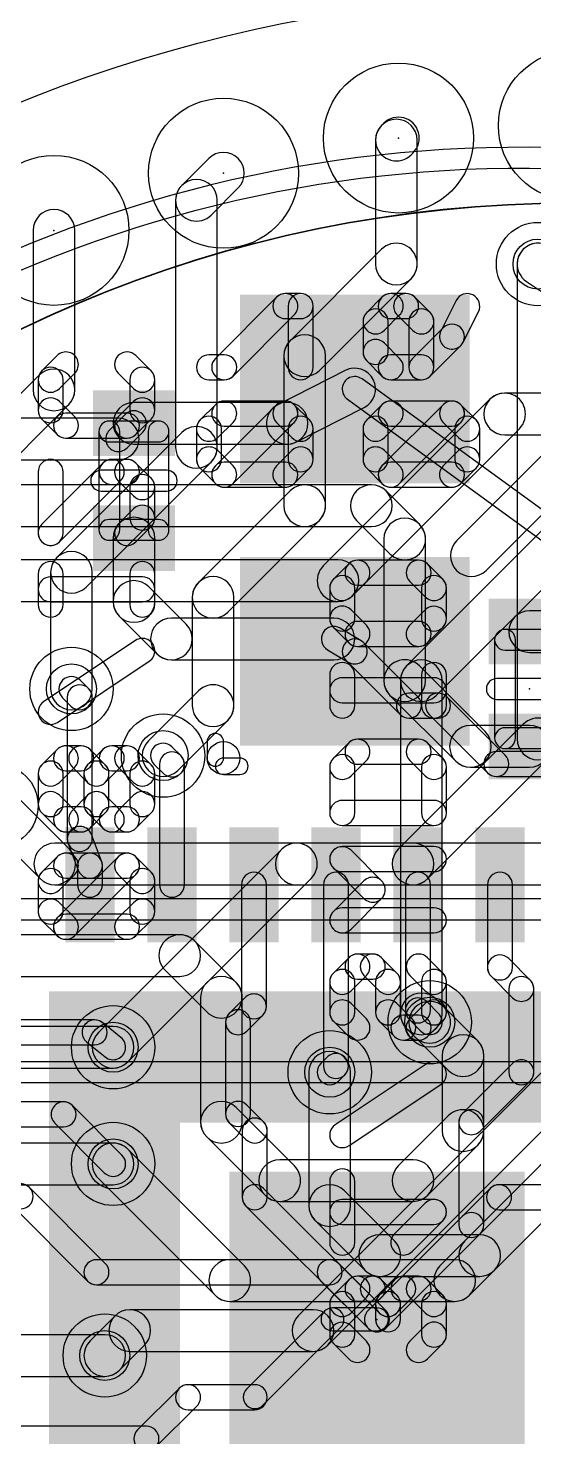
# Model space of a CAD drawing. Extents: x 0 to 2.5, y 0 to 3.1.
# Drawn here: x 1.7023 to 1.8237, y 2.5625 to 2.9006 of the extents above; entities that cross this region are included whole.
import ezdxf

# ---------------------------------------------------------------- set-up
doc = ezdxf.new("R2010")
doc.units = 0
for name, color, linetype in [('1', 22, 'CONTINUOUS'), ('15', 6, 'CONTINUOUS'), ('16', 175, 'CONTINUOUS'), ('17', 82, 'CONTINUOUS'), ('18', 82, 'CONTINUOUS'), ('19', 53, 'CONTINUOUS'), ('2', 4, 'CONTINUOUS'), ('21', 253, 'CONTINUOUS'), ('22', 253, 'CONTINUOUS'), ('23', 7, 'CONTINUOUS'), ('24', 7, 'CONTINUOUS'), ('31', 253, 'CONTINUOUS'), ('32', 253, 'CONTINUOUS'), ('46', 140, 'CONTINUOUS')]:
    doc.layers.add(name, color=color, linetype=linetype)

# ---------------------------------------------------------------- blocks, each defined once
blk = doc.blocks.new('RECT')
blk.add_solid([(-0.5, -0.5), (0.5, -0.5), (-0.5, 0.5), (0.5, 0.5)])
blk = doc.blocks.new('ROUNDP')
blk.add_circle((0, 0), 0.5)
blk = doc.blocks.new('ROUNDV')
blk.add_circle((0, 0), 0.5)

msp = doc.modelspace()

# ---------------------------------------------------------------- linework, layer by layer
at = {"layer": '1'}
for points in [[(1.832973, 2.866793, 1), (1.833169, 2.871789, 0.267949), (1.556626, 2.726295, 1), (1.560854, 2.723627, -0.267949)], [(1.76678, 2.80132), (1.783, 2.80954, 1), (1.77848, 2.81846), (1.762259, 2.810239, 1)], [(1.778976, 2.811574), (1.86559, 2.748582, 1), (1.869119, 2.753434), (1.782505, 2.816426, 1)], [(1.72774, 2.80078), (1.76452, 2.80078, 1), (1.76452, 2.81078), (1.72774, 2.81078, 1)], [(1.69474, 2.797), (1.723961, 2.797, 1), (1.723961, 2.807), (1.69474, 2.807, 1)], [(1.726082, 2.799879), (1.729861, 2.803658, 1), (1.725619, 2.807901), (1.721839, 2.804121, 1)], [(1.72274, 2.77822), (1.72274, 2.763, 1), (1.73274, 2.763), (1.73274, 2.77822, 1)], [(1.724205, 2.759464), (1.733205, 2.750464, 1), (1.740276, 2.757536), (1.731276, 2.766536, 1)], [(1.73674, 2.749), (1.775732, 2.749, 1), (1.775732, 2.759), (1.73674, 2.759, 1)], [(1.774194, 2.751425), (1.779201, 2.748433, 1), (1.782279, 2.753583), (1.777271, 2.756575, 1)], [(1.795869, 2.740121), (1.782861, 2.753129, 1), (1.778619, 2.748887), (1.791627, 2.735879, 1)], [(1.716861, 2.742121), (1.714861, 2.744121, 1), (1.710619, 2.739879), (1.712619, 2.737879, 1)], [(1.71774, 2.706), (1.71774, 2.74, 1), (1.71174, 2.74), (1.71174, 2.706, 1)], [(1.80074, 2.741), (1.793748, 2.741, 1), (1.793748, 2.735), (1.80074, 2.735, 1)], [(1.816861, 2.726121), (1.802861, 2.740121, 1), (1.798619, 2.735879), (1.812619, 2.721879, 1)], [(1.73898, 2.726003), (1.736861, 2.728121, 1), (1.732619, 2.723879), (1.734737, 2.721761, 1)], [(1.739858, 2.695), (1.739858, 2.723882, 1), (1.733858, 2.723882), (1.733858, 2.695, 1)], [(1.82674, 2.727), (1.81474, 2.727, 1), (1.81474, 2.721), (1.82674, 2.721, 1)], [(1.719979, 2.700628), (1.717546, 2.707061, 1), (1.711934, 2.704939), (1.714367, 2.698506, 1)], [(1.720173, 2.695), (1.720173, 2.699567, 1), (1.714173, 2.699567), (1.714173, 2.695, 1)], [(1.753543, 2.695), (1.753543, 2.665803, 1), (1.759543, 2.665803), (1.759543, 2.695, 1)], [(1.773228, 2.695), (1.773228, 2.651488, 1), (1.779228, 2.651488), (1.779228, 2.695, 1)], [(1.792913, 2.695), (1.792913, 2.664827, 1), (1.798913, 2.664827), (1.798913, 2.695, 1)], [(1.812598, 2.695), (1.812598, 2.675142, 1), (1.818598, 2.675142), (1.818598, 2.695, 1)], [(1.813477, 2.67302), (1.818619, 2.667879, 1), (1.822861, 2.672121), (1.81772, 2.677263, 1)], [(1.81774, 2.67), (1.81774, 2.65, 1), (1.82374, 2.65), (1.82374, 2.67, 1)], [(1.754422, 2.667924), (1.750619, 2.664121, 1), (1.754861, 2.659879), (1.758665, 2.663682, 1)], [(1.74974, 2.662), (1.74974, 2.64, 1), (1.75574, 2.64), (1.75574, 2.662, 1)], [(1.793792, 2.662705), (1.796619, 2.659879, 1), (1.800861, 2.664121), (1.798035, 2.666948, 1)], [(1.68174, 2.656567), (1.718307, 2.656567, 1), (1.718307, 2.662567), (1.68174, 2.662567, 1)], [(1.716426, 2.65723), (1.720859, 2.653663, 1), (1.724621, 2.658337), (1.720188, 2.661904, 1)], [(1.774107, 2.65361), (1.772619, 2.652121, 1), (1.776861, 2.647879), (1.77835, 2.649367, 1)], [(1.818619, 2.652121), (1.806619, 2.640121, 1), (1.810861, 2.635879), (1.822861, 2.647879, 1)], [(1.68174, 2.636882), (1.710858, 2.636882, 1), (1.710858, 2.642882), (1.68174, 2.642882, 1)], [(1.708737, 2.637761), (1.720619, 2.625879, 1), (1.724861, 2.630121), (1.71298, 2.642003, 1)], [(1.750619, 2.637879), (1.754619, 2.633879, 1), (1.758861, 2.638121), (1.754861, 2.642121, 1)], [(1.80574, 2.638), (1.80574, 2.613339, 1), (1.81174, 2.613339), (1.81174, 2.638, 1)], [(1.75374, 2.636), (1.75374, 2.62, 1), (1.75974, 2.62), (1.75974, 2.636, 1)], [(1.68174, 2.617197), (1.700543, 2.617197, 1), (1.700543, 2.623197), (1.68174, 2.623197, 1)], [(1.698422, 2.618076), (1.716619, 2.599879, 1), (1.720861, 2.604121), (1.702665, 2.622318, 1)], [(1.754619, 2.617879), (1.78395, 2.588548, 1), (1.788192, 2.592791), (1.758861, 2.622121, 1)], [(1.81328, 2.622121), (1.78395, 2.592791, 1), (1.788192, 2.588548), (1.817523, 2.617879, 1)], [(1.85674, 2.623), (1.815402, 2.623, 1), (1.815402, 2.617), (1.85674, 2.617, 1)], [(1.806619, 2.61546), (1.78395, 2.592791, 1), (1.788192, 2.588548), (1.810861, 2.611217, 1)], [(1.71874, 2.599), (1.77474, 2.599, 1), (1.77474, 2.605), (1.71874, 2.605, 1)], [(1.772619, 2.599879), (1.78395, 2.588548, 1), (1.788192, 2.592791), (1.776861, 2.604121, 1)], [(1.758685, 2.570055), (1.777354, 2.588725, 1), (1.773465, 2.592614), (1.754796, 2.573945, 1)], [(1.775409, 2.587919), (1.786071, 2.587919, 1), (1.786071, 2.593419), (1.775409, 2.593419, 1)], [(1.732861, 2.559879), (1.742861, 2.569879, 1), (1.738619, 2.574121), (1.728619, 2.564121, 1)], [(1.74074, 2.569), (1.75674, 2.569, 1), (1.75674, 2.575), (1.74074, 2.575, 1)], [(1.682598, 2.559), (1.73074, 2.559, 1), (1.73074, 2.565), (1.682598, 2.565, 1)]]:
    msp.add_lwpolyline(points, format="xyb", close=True, dxfattribs=at)
at = {"layer": '15'}
for points in [[(1.79574, 2.844), (1.79574, 2.873756, 1), (1.78574, 2.873756), (1.78574, 2.844, 1)], [(1.794276, 2.87022), (1.794772, 2.870716, 1), (1.787701, 2.877788), (1.787205, 2.877291, 1)], [(1.746276, 2.855764), (1.752772, 2.86226, 1), (1.745701, 2.869331), (1.739205, 2.862835, 1)], [(1.74774, 2.8), (1.74774, 2.859299, 1), (1.73774, 2.859299), (1.73774, 2.8, 1)], [(1.713543, 2.813803), (1.713543, 2.852087, 1), (1.703543, 2.852087), (1.703543, 2.813803, 1)], [(1.772276, 2.818464), (1.794276, 2.840464, 1), (1.787205, 2.847536), (1.765205, 2.825536, 1)], [(1.81974, 2.844), (1.81974, 2.73, 1), (1.82974, 2.73), (1.82974, 2.844, 1)], [(1.77374, 2.786), (1.77374, 2.822, 1), (1.76374, 2.822), (1.76374, 2.786, 1)], [(1.692276, 2.790464), (1.712079, 2.810268, 1), (1.705008, 2.817339), (1.685205, 2.797536, 1)], [(1.716276, 2.766464), (1.746276, 2.796464, 1), (1.739205, 2.803536), (1.709205, 2.773536, 1)], [(1.750276, 2.760464), (1.772276, 2.782464, 1), (1.765205, 2.789536), (1.743205, 2.767536, 1)], [(1.71774, 2.742), (1.71774, 2.77, 1), (1.70774, 2.77), (1.70774, 2.742, 1)], [(1.75174, 2.738), (1.75174, 2.764, 1), (1.74174, 2.764), (1.74174, 2.738, 1)], [(1.738276, 2.722464), (1.750276, 2.734464, 1), (1.743205, 2.741536), (1.731205, 2.729536, 1)], [(1.821205, 2.733536), (1.791205, 2.703536, 1), (1.798276, 2.696464), (1.828276, 2.726464, 1)], [(1.712276, 2.703536), (1.698276, 2.717536, 1), (1.691205, 2.710464), (1.705205, 2.696464, 1)], [(1.79474, 2.705), (1.70874, 2.705, 1), (1.70874, 2.695), (1.79474, 2.695, 1)], [(1.73874, 2.683), (1.69474, 2.683, 1), (1.69474, 2.673), (1.73874, 2.673, 1)], [(1.752276, 2.671536), (1.742276, 2.681536, 1), (1.735205, 2.674464), (1.745205, 2.664464, 1)], [(1.75374, 2.638), (1.75374, 2.668, 1), (1.74374, 2.668), (1.74374, 2.638, 1)], [(1.795205, 2.658464), (1.803205, 2.650464, 1), (1.810276, 2.657536), (1.802276, 2.665536, 1)], [(1.72274, 2.661), (1.68674, 2.661, 1), (1.68674, 2.651), (1.72274, 2.651, 1)], [(1.80174, 2.654), (1.80174, 2.636, 1), (1.81174, 2.636), (1.81174, 2.654, 1)], [(1.766276, 2.627536), (1.752276, 2.641536, 1), (1.745205, 2.634464), (1.759205, 2.620464, 1)], [(1.803205, 2.639536), (1.791205, 2.627536, 1), (1.798276, 2.620464), (1.810276, 2.632464, 1)], [(1.72274, 2.633), (1.68074, 2.633, 1), (1.68074, 2.623), (1.72274, 2.623, 1)], [(1.754276, 2.603536), (1.726276, 2.631536, 1), (1.719205, 2.624464), (1.747205, 2.596464, 1)], [(1.79474, 2.629), (1.76274, 2.629, 1), (1.76274, 2.619), (1.79474, 2.619, 1)], [(1.808276, 2.596464), (1.832276, 2.620464, 1), (1.825205, 2.627536), (1.801205, 2.603536, 1)], [(1.80474, 2.605), (1.75074, 2.605, 1), (1.75074, 2.595), (1.80474, 2.595, 1)]]:
    msp.add_lwpolyline(points, format="xyb", close=True, dxfattribs=at)
at = {"layer": '16'}
for points in [[(1.832973, 2.866793, 1), (1.833169, 2.871789, 0.267949), (1.556626, 2.726295, 1), (1.560854, 2.723627, -0.267949)], [(1.78474, 2.791), (1.62674, 2.791, 1), (1.62674, 2.781), (1.78474, 2.781, 1)], [(1.796276, 2.781536), (1.788276, 2.789536, 1), (1.781205, 2.782464), (1.789205, 2.774464, 1)], [(1.79774, 2.744), (1.79774, 2.778, 1), (1.78774, 2.778), (1.78774, 2.744, 1)], [(1.86074, 2.76078), (1.82274, 2.76078, 1), (1.82274, 2.75078), (1.86074, 2.75078, 1)], [(1.812055, 2.731756), (1.796276, 2.747536, 1), (1.789205, 2.740464), (1.804984, 2.724685, 1)], [(1.82274, 2.73322), (1.80852, 2.73322, 1), (1.80852, 2.72322), (1.82274, 2.72322, 1)], [(1.763205, 2.703536), (1.719205, 2.659536, 1), (1.726276, 2.652464), (1.770276, 2.696464, 1)], [(1.76674, 2.695), (1.83074, 2.695, 1), (1.83074, 2.705), (1.76674, 2.705, 1)], [(1.829205, 2.653536), (1.767205, 2.591536, 1), (1.774276, 2.584464), (1.836276, 2.646464, 1)], [(1.69374, 2.6475), (2.00874, 2.6475, 1), (2.00874, 2.6525), (1.69374, 2.6525, 1)], [(1.68274, 2.623), (1.72274, 2.623, 1), (1.72274, 2.633), (1.68274, 2.633, 1)], [(1.723205, 2.591536), (1.717205, 2.585536, 1), (1.724276, 2.578464), (1.730276, 2.584464, 1)], [(1.77074, 2.593), (1.72674, 2.593, 1), (1.72674, 2.583), (1.77074, 2.583, 1)]]:
    msp.add_lwpolyline(points, format="xyb", close=True, dxfattribs=at)
at = {"layer": '19'}
for radius in [0.304381, 0.304281]:
    msp.add_circle((1.833071, 2.554331), radius, dxfattribs=at)
at = {"layer": '2'}
for points in [[(1.833514, 2.84416), (1.827514, 2.84816, 1), (1.821967, 2.83984), (1.827967, 2.83584, 1)], [(1.780276, 2.764464), (1.820276, 2.804464, 1), (1.813205, 2.811536), (1.773205, 2.771536, 1)], [(1.81674, 2.803), (1.98474, 2.803, 1), (1.98474, 2.813), (1.81674, 2.813, 1)], [(1.839205, 2.793536), (1.793205, 2.747536, 1), (1.800276, 2.740464), (1.846276, 2.786464, 1)], [(1.65474, 2.763), (1.77674, 2.763, 1), (1.77674, 2.773), (1.65474, 2.773, 1)], [(1.79174, 2.744), (1.79174, 2.664, 1), (1.80174, 2.664), (1.80174, 2.744, 1)], [(1.793205, 2.660464), (1.795205, 2.658464, 1), (1.802276, 2.665536), (1.800276, 2.667536, 1)], [(1.77974, 2.618), (1.77974, 2.65, 1), (1.76974, 2.65), (1.76974, 2.618, 1)], [(1.825205, 2.627536), (1.807205, 2.609536, 1), (1.814276, 2.602464), (1.832276, 2.620464, 1)], [(1.790276, 2.609536), (1.778276, 2.621536, 1), (1.771205, 2.614464), (1.783205, 2.602464, 1)], [(1.81074, 2.611), (1.78674, 2.611, 1), (1.78674, 2.601), (1.81074, 2.601, 1)], [(1.72074, 2.587), (1.68874, 2.587, 1), (1.68874, 2.577), (1.72074, 2.577, 1)]]:
    msp.add_lwpolyline(points, format="xyb", close=True, dxfattribs=at)
at = {"layer": '21'}
for points in [[(1.735614, 2.7945), (1.719866, 2.7945, 1), (1.719866, 2.7895), (1.735614, 2.7895, 1)], [(1.749244, 2.725417), (1.749244, 2.729354, 1), (1.745307, 2.729354), (1.745307, 2.725417, 1)], [(1.749244, 2.72148), (1.753181, 2.72148, 1), (1.753181, 2.725417), (1.749244, 2.725417, 1)]]:
    msp.add_lwpolyline(points, format="xyb", close=True, dxfattribs=at)
msp.add_circle((1.749244, 2.725417), 0.003937, dxfattribs=at)
at = {"layer": '22'}
for points in [[(1.761968, 2.836018), (1.747289, 2.821339, 1), (1.751531, 2.817097), (1.76621, 2.831776, 1)], [(1.767759, 2.836897), (1.764089, 2.836897, 1), (1.764089, 2.830897), (1.767759, 2.830897, 1)], [(1.770759, 2.819218), (1.770759, 2.833897, 1), (1.764759, 2.833897), (1.764759, 2.819218, 1)], [(1.787861, 2.828106), (1.791531, 2.831776, 1), (1.787289, 2.836018), (1.783619, 2.832349, 1)], [(1.78941, 2.830897), (1.79308, 2.830897, 1), (1.79308, 2.836897), (1.78941, 2.836897, 1)], [(1.790958, 2.831776), (1.794628, 2.828106, 1), (1.798871, 2.832349), (1.795201, 2.836018, 1)], [(1.805076, 2.835239), (1.801406, 2.827899, 1), (1.806772, 2.825216), (1.810442, 2.832556, 1)], [(1.78874, 2.822888), (1.78874, 2.830227, 1), (1.78274, 2.830227), (1.78274, 2.822888, 1)], [(1.79375, 2.830227), (1.79375, 2.819218, 1), (1.79975, 2.819218), (1.79975, 2.830227, 1)], [(1.801968, 2.828679), (1.794628, 2.821339, 1), (1.798871, 2.817097), (1.80621, 2.824436, 1)], [(1.791531, 2.821339), (1.787861, 2.825009, 1), (1.783619, 2.820766), (1.787289, 2.817097, 1)], [(1.709861, 2.814106), (1.713531, 2.817776, 1), (1.709289, 2.822018), (1.705619, 2.818348, 1)], [(1.723968, 2.817776), (1.727638, 2.814106, 1), (1.73188, 2.818348), (1.72821, 2.822018, 1)], [(1.74941, 2.822218), (1.74574, 2.822218, 1), (1.74574, 2.816218), (1.74941, 2.816218, 1)], [(1.79675, 2.822218), (1.78941, 2.822218, 1), (1.78941, 2.816218), (1.79675, 2.816218, 1)], [(1.71074, 2.808888), (1.71074, 2.816227, 1), (1.70474, 2.816227), (1.70474, 2.808888, 1)], [(1.726759, 2.816227), (1.726759, 2.808888, 1), (1.732759, 2.808888), (1.732759, 2.816227, 1)], [(1.713531, 2.807339), (1.709861, 2.811009, 1), (1.705619, 2.806766), (1.709289, 2.803096, 1)], [(1.727638, 2.811009), (1.723968, 2.807339, 1), (1.72821, 2.803096), (1.73188, 2.806766, 1)], [(1.747289, 2.810236), (1.743619, 2.806567, 1), (1.747861, 2.802324), (1.751531, 2.805994, 1)], [(1.764089, 2.811115), (1.74941, 2.811115, 1), (1.74941, 2.805115), (1.764089, 2.805115, 1)], [(1.751531, 2.791315), (1.76621, 2.805994, 1), (1.761968, 2.810236), (1.747289, 2.795557, 1)], [(1.76988, 2.806567), (1.76621, 2.810236, 1), (1.761968, 2.805994), (1.765638, 2.802324, 1)], [(1.787289, 2.810236), (1.783619, 2.806567, 1), (1.787861, 2.802324), (1.791531, 2.805994, 1)], [(1.804089, 2.811115), (1.78941, 2.811115, 1), (1.78941, 2.805115), (1.804089, 2.805115, 1)], [(1.791531, 2.791315), (1.80621, 2.805994, 1), (1.801968, 2.810236), (1.787289, 2.795557, 1)], [(1.80988, 2.806567), (1.80621, 2.810236, 1), (1.801968, 2.805994), (1.805638, 2.802324, 1)], [(1.839205, 2.811536), (1.805205, 2.777536, 1), (1.812276, 2.770464), (1.846276, 2.804464, 1)], [(1.726089, 2.808218), (1.71141, 2.808218, 1), (1.71141, 2.802218), (1.726089, 2.802218, 1)], [(1.74274, 2.804445), (1.74274, 2.797106, 1), (1.74874, 2.797106), (1.74874, 2.804445, 1)], [(1.770759, 2.797106), (1.770759, 2.804445, 1), (1.764759, 2.804445), (1.764759, 2.797106, 1)], [(1.78274, 2.804445), (1.78274, 2.797106, 1), (1.78874, 2.797106), (1.78874, 2.804445, 1)], [(1.810759, 2.797106), (1.810759, 2.804445, 1), (1.804759, 2.804445), (1.804759, 2.797106, 1)], [(1.743619, 2.794984), (1.747289, 2.791315, 1), (1.751531, 2.795557), (1.747861, 2.799227, 1)], [(1.76621, 2.791315), (1.76988, 2.794984, 1), (1.765638, 2.799227), (1.761968, 2.795557, 1)], [(1.783619, 2.794984), (1.787289, 2.791315, 1), (1.791531, 2.795557), (1.787861, 2.799227, 1)], [(1.80621, 2.791315), (1.80988, 2.794984, 1), (1.805638, 2.799227), (1.801968, 2.795557, 1)], [(1.70474, 2.794115), (1.70474, 2.779436, 1), (1.71074, 2.779436), (1.71074, 2.794115, 1)], [(1.709861, 2.777314), (1.724541, 2.791994, 1), (1.720298, 2.796236), (1.705619, 2.781557, 1)], [(1.722419, 2.791115), (1.726089, 2.791115, 1), (1.726089, 2.797115), (1.722419, 2.797115, 1)], [(1.723968, 2.791994), (1.727638, 2.788324, 1), (1.73188, 2.792566), (1.72821, 2.796236, 1)], [(1.74941, 2.790436), (1.764089, 2.790436, 1), (1.764089, 2.796436), (1.74941, 2.796436, 1)], [(1.78941, 2.790436), (1.804089, 2.790436, 1), (1.804089, 2.796436), (1.78941, 2.796436, 1)], [(1.726759, 2.790445), (1.726759, 2.783106, 1), (1.732759, 2.783106), (1.732759, 2.790445, 1)], [(1.727638, 2.785227), (1.723968, 2.781557, 1), (1.72821, 2.777314), (1.73188, 2.780984, 1)], [(1.779861, 2.764106), (1.783531, 2.767776, 1), (1.779289, 2.772018), (1.775619, 2.768348, 1)], [(1.78141, 2.766897), (1.796089, 2.766897, 1), (1.796089, 2.772897), (1.78141, 2.772897, 1)], [(1.793968, 2.767776), (1.797638, 2.764106, 1), (1.80188, 2.768348), (1.79821, 2.772018, 1)], [(1.71074, 2.762248), (1.71074, 2.769587, 1), (1.70474, 2.769587), (1.70474, 2.762248, 1)], [(1.732759, 2.762248), (1.732759, 2.769587, 1), (1.726759, 2.769587), (1.726759, 2.762248, 1)], [(1.70774, 2.762918), (1.729759, 2.762918, 1), (1.729759, 2.768918), (1.70774, 2.768918, 1)], [(1.78074, 2.758888), (1.78074, 2.766227, 1), (1.77474, 2.766227), (1.77474, 2.758888, 1)], [(1.796759, 2.766227), (1.796759, 2.758888, 1), (1.802759, 2.758888), (1.802759, 2.766227, 1)], [(1.783531, 2.757339), (1.779861, 2.761009, 1), (1.775619, 2.756766), (1.779289, 2.753096, 1)], [(1.797638, 2.761009), (1.793968, 2.757339, 1), (1.79821, 2.753096), (1.80188, 2.756766, 1)], [(1.796089, 2.758218), (1.78141, 2.758218, 1), (1.78141, 2.752218), (1.796089, 2.752218, 1)], [(1.709404, 2.73397), (1.731423, 2.748649, 1), (1.728095, 2.753641), (1.706076, 2.738962, 1)], [(1.78074, 2.73803), (1.78074, 2.745369, 1), (1.77474, 2.745369), (1.77474, 2.73803, 1)], [(1.802759, 2.73803), (1.802759, 2.745369, 1), (1.796759, 2.745369), (1.796759, 2.73803, 1)], [(1.77774, 2.7387), (1.799759, 2.7387, 1), (1.799759, 2.7447), (1.77774, 2.7447, 1)], [(1.830614, 2.7445), (1.814866, 2.7445, 1), (1.814866, 2.7395), (1.830614, 2.7395, 1)], [(1.779861, 2.721136), (1.783531, 2.724806, 1), (1.779289, 2.729048), (1.775619, 2.725378, 1)], [(1.78141, 2.723927), (1.796089, 2.723927, 1), (1.796089, 2.729927), (1.78141, 2.729927, 1)], [(1.793968, 2.724806), (1.797638, 2.721136, 1), (1.80188, 2.725378), (1.79821, 2.729048, 1)], [(1.709289, 2.727484), (1.705619, 2.723814, 1), (1.709861, 2.719572), (1.713531, 2.723242, 1)], [(1.71508, 2.728363), (1.71141, 2.728363, 1), (1.71141, 2.722363), (1.71508, 2.722363, 1)], [(1.720871, 2.723814), (1.717201, 2.727484, 1), (1.712958, 2.723242), (1.716628, 2.719572, 1)], [(1.720298, 2.727484), (1.716628, 2.723814, 1), (1.720871, 2.719572), (1.724541, 2.723242, 1)], [(1.726089, 2.728363), (1.722419, 2.728363, 1), (1.722419, 2.722363), (1.726089, 2.722363, 1)], [(1.73188, 2.723814), (1.72821, 2.727484, 1), (1.723968, 2.723242), (1.727638, 2.719572, 1)], [(1.78074, 2.712248), (1.78074, 2.723257, 1), (1.77474, 2.723257), (1.77474, 2.712248, 1)], [(1.796759, 2.723257), (1.796759, 2.712248, 1), (1.802759, 2.712248), (1.802759, 2.723257, 1)], [(1.70474, 2.721693), (1.70474, 2.714354, 1), (1.71074, 2.714354), (1.71074, 2.721693, 1)], [(1.72175, 2.714354), (1.72175, 2.721693, 1), (1.71575, 2.721693), (1.71575, 2.714354, 1)], [(1.732759, 2.714354), (1.732759, 2.721693, 1), (1.726759, 2.721693), (1.726759, 2.714354, 1)], [(1.705619, 2.712232), (1.709289, 2.708562, 1), (1.713531, 2.712805), (1.709861, 2.716475, 1)], [(1.717201, 2.708562), (1.720871, 2.712232, 1), (1.716628, 2.716475), (1.712958, 2.712805, 1)], [(1.716628, 2.712232), (1.720298, 2.708562, 1), (1.724541, 2.712805), (1.720871, 2.716475, 1)], [(1.72821, 2.708562), (1.73188, 2.712232, 1), (1.727638, 2.716475), (1.723968, 2.712805, 1)], [(1.71141, 2.707684), (1.71508, 2.707684, 1), (1.71508, 2.713684), (1.71141, 2.713684, 1)], [(1.722419, 2.707684), (1.726089, 2.707684, 1), (1.726089, 2.713684), (1.722419, 2.713684, 1)], [(1.799759, 2.715248), (1.77774, 2.715248, 1), (1.77774, 2.709248), (1.799759, 2.709248, 1)], [(1.709289, 2.701702), (1.705619, 2.698032, 1), (1.709861, 2.69379), (1.713531, 2.69746, 1)], [(1.726089, 2.702581), (1.71141, 2.702581, 1), (1.71141, 2.696581), (1.726089, 2.696581, 1)], [(1.713531, 2.682781), (1.72821, 2.69746, 1), (1.723968, 2.701702), (1.709289, 2.687023, 1)], [(1.73188, 2.698032), (1.72821, 2.701702, 1), (1.723968, 2.69746), (1.727638, 2.69379, 1)], [(1.787201, 2.695927), (1.779861, 2.703266, 1), (1.775619, 2.699024), (1.782958, 2.691684, 1)], [(1.77774, 2.698145), (1.799759, 2.698145, 1), (1.799759, 2.704145), (1.77774, 2.704145, 1)], [(1.70474, 2.695911), (1.70474, 2.688572, 1), (1.71074, 2.688572), (1.71074, 2.695911, 1)], [(1.732759, 2.688572), (1.732759, 2.695911, 1), (1.726759, 2.695911), (1.726759, 2.688572, 1)], [(1.779861, 2.684344), (1.787201, 2.691684, 1), (1.782958, 2.695927), (1.775619, 2.688587, 1)], [(1.705619, 2.68645), (1.709289, 2.682781, 1), (1.713531, 2.687023), (1.709861, 2.690693, 1)], [(1.72821, 2.682781), (1.73188, 2.68645, 1), (1.727638, 2.690693), (1.723968, 2.687023, 1)], [(1.799759, 2.689466), (1.77774, 2.689466, 1), (1.77774, 2.683466), (1.799759, 2.683466, 1)], [(1.71141, 2.681902), (1.726089, 2.681902, 1), (1.726089, 2.687902), (1.71141, 2.687902, 1)], [(1.779289, 2.677484), (1.775619, 2.673814, 1), (1.779861, 2.669572), (1.783531, 2.673242, 1)], [(1.78508, 2.678363), (1.78141, 2.678363, 1), (1.78141, 2.672363), (1.78508, 2.672363, 1)], [(1.790871, 2.673814), (1.787201, 2.677484, 1), (1.782958, 2.673242), (1.786628, 2.669572, 1)], [(1.793968, 2.673242), (1.797638, 2.669572, 1), (1.80188, 2.673814), (1.79821, 2.677484, 1)], [(1.77474, 2.671693), (1.77474, 2.664354, 1), (1.78074, 2.664354), (1.78074, 2.671693, 1)], [(1.79175, 2.664354), (1.79175, 2.671693, 1), (1.78575, 2.671693), (1.78575, 2.664354, 1)], [(1.796759, 2.671693), (1.796759, 2.664354, 1), (1.802759, 2.664354), (1.802759, 2.671693, 1)], [(1.775619, 2.662232), (1.779289, 2.658562, 1), (1.783531, 2.662805), (1.779861, 2.666475, 1)], [(1.794541, 2.662805), (1.790871, 2.666475, 1), (1.786628, 2.662232), (1.790298, 2.658562, 1)], [(1.797638, 2.666475), (1.793968, 2.662805, 1), (1.79821, 2.658562), (1.80188, 2.662232, 1)], [(1.796089, 2.663684), (1.792419, 2.663684, 1), (1.792419, 2.657684), (1.796089, 2.657684, 1)], [(1.779404, 2.632406), (1.801423, 2.647085, 1), (1.798095, 2.652077), (1.776076, 2.637398, 1)], [(1.78074, 2.60912), (1.78074, 2.623799, 1), (1.77474, 2.623799), (1.77474, 2.60912, 1)], [(1.799759, 2.619459), (1.77774, 2.619459, 1), (1.77774, 2.613459), (1.799759, 2.613459, 1)], [(1.794541, 2.606999), (1.80188, 2.614338, 1), (1.797638, 2.618581), (1.790298, 2.611241, 1)], [(1.779289, 2.600138), (1.775619, 2.596469, 1), (1.779861, 2.592226), (1.783531, 2.595896, 1)], [(1.78508, 2.601017), (1.78141, 2.601017, 1), (1.78141, 2.595017), (1.78508, 2.595017, 1)], [(1.790871, 2.596469), (1.787201, 2.600138, 1), (1.782958, 2.595896), (1.786628, 2.592226, 1)], [(1.790298, 2.600138), (1.786628, 2.596469, 1), (1.790871, 2.592226), (1.794541, 2.595896, 1)], [(1.796089, 2.601017), (1.792419, 2.601017, 1), (1.792419, 2.595017), (1.796089, 2.595017, 1)], [(1.80188, 2.596469), (1.79821, 2.600138, 1), (1.793968, 2.595896), (1.797638, 2.592226, 1)], [(1.77474, 2.594347), (1.77474, 2.587008, 1), (1.78074, 2.587008), (1.78074, 2.594347, 1)], [(1.78575, 2.594347), (1.78575, 2.590677, 1), (1.79175, 2.590677), (1.79175, 2.594347, 1)], [(1.802759, 2.587008), (1.802759, 2.594347, 1), (1.796759, 2.594347), (1.796759, 2.587008, 1)], [(1.775619, 2.584886), (1.779289, 2.581217, 1), (1.783531, 2.585459), (1.779861, 2.589129, 1)], [(1.79821, 2.581217), (1.80188, 2.584886, 1), (1.797638, 2.589129), (1.793968, 2.585459, 1)]]:
    msp.add_lwpolyline(points, format="xyb", close=True, dxfattribs=at)
at = {"layer": '23'}
for points in [[(1.724335, 2.780189), (1.724335, 2.803811, 1), (1.719335, 2.803811), (1.719335, 2.780189, 1)], [(1.721835, 2.801311), (1.733646, 2.801311, 1), (1.733646, 2.806311), (1.721835, 2.806311, 1)], [(1.731146, 2.803811), (1.731146, 2.780189, 1), (1.736146, 2.780189), (1.736146, 2.803811, 1)], [(1.733646, 2.782689), (1.721835, 2.782689, 1), (1.721835, 2.777689), (1.733646, 2.777689, 1)], [(1.687646, 2.686594), (1.884496, 2.686594, 1), (1.884496, 2.691594), (1.687646, 2.691594, 1)]]:
    msp.add_lwpolyline(points, format="xyb", close=True, dxfattribs=at)
for p in [(1.791236, 2.874252), (1.749236, 2.865795), (1.708543, 2.852087), (1.72774, 2.792), (1.786071, 2.590669)]:
    msp.add_point(p, dxfattribs=at)
at = {"layer": '24'}
for points in [[(1.828646, 2.756311), (1.816835, 2.756311, 1), (1.816835, 2.751311), (1.828646, 2.751311, 1)], [(1.814335, 2.753811), (1.814335, 2.730189, 1), (1.819335, 2.730189), (1.819335, 2.753811, 1)], [(1.816835, 2.727689), (1.828646, 2.727689, 1), (1.828646, 2.732689), (1.816835, 2.732689, 1)]]:
    msp.add_lwpolyline(points, format="xyb", close=True, dxfattribs=at)
msp.add_point((1.82274, 2.742), dxfattribs=at)
at = {"layer": '46'}
msp.add_lwpolyline([(1.833084, 2.908661, 1), (1.833057, 3.008661, 0.32219), (1.402598, 2.698978, 1), (1.497402, 2.667163, -0.32219)], format="xyb", close=True, dxfattribs=at)

# ---------------------------------------------------------------- block references
at = {"layer": '1'}
for p, xscale, yscale in [((1.78074, 2.814), 0.055118, 0.045276), ((1.78074, 2.751008), 0.055118, 0.045276), ((1.717173, 2.695), 0.011811, 0.027559), ((1.736858, 2.695), 0.011811, 0.027559), ((1.756543, 2.695), 0.011811, 0.027559), ((1.776228, 2.695), 0.011811, 0.027559), ((1.795913, 2.695), 0.011811, 0.027559), ((1.815598, 2.695), 0.011811, 0.027559)]:
    msp.add_blockref('RECT', p, dxfattribs=dict(at, xscale=xscale, yscale=yscale))
at = {"layer": '1', "rotation": 270}
for p, xscale, yscale in [((1.72774, 2.80578), 0.015748, 0.019685), ((1.72774, 2.77822), 0.015748, 0.019685), ((1.786071, 2.590669), 0.070866, 0.070866)]:
    msp.add_blockref('RECT', p, dxfattribs=dict(at, xscale=xscale, yscale=yscale))
at = {"layer": '16', "xscale": 0.015748, "yscale": 0.019685, "rotation": 90}
for p in [(1.82274, 2.75578), (1.82274, 2.72822)]:
    msp.add_blockref('RECT', p, dxfattribs=at)
at = {"layer": '17', "xscale": 0.036, "yscale": 0.036}
for p in [(1.833236, 2.877244), (1.833236, 2.877244), (1.833236, 2.877244), (1.833236, 2.877244), (1.791236, 2.874252), (1.791236, 2.874252), (1.791236, 2.874252), (1.791236, 2.874252), (1.749236, 2.865795), (1.749236, 2.865795), (1.749236, 2.865795), (1.749236, 2.865795), (1.708543, 2.852087), (1.708543, 2.852087), (1.708543, 2.852087), (1.708543, 2.852087)]:
    msp.add_blockref('ROUNDP', p, dxfattribs=at)
at = {"layer": '18'}
for p, xscale, yscale in [((1.82474, 2.844), 0.02, 0.02), ((1.82474, 2.844), 0.02, 0.02), ((1.82474, 2.844), 0.012, 0.012), ((1.82474, 2.844), 0.012, 0.012), ((1.71274, 2.742), 0.02, 0.02), ((1.71274, 2.742), 0.02, 0.02), ((1.71274, 2.742), 0.012, 0.012), ((1.71274, 2.742), 0.012, 0.012), ((1.73474, 2.726), 0.02, 0.02), ((1.73474, 2.726), 0.02, 0.02), ((1.73474, 2.726), 0.012, 0.012), ((1.73474, 2.726), 0.012, 0.012), ((1.69474, 2.714), 0.02, 0.02), ((1.69474, 2.714), 0.02, 0.02), ((1.79874, 2.662), 0.02, 0.02), ((1.79874, 2.662), 0.02, 0.02), ((1.79874, 2.662), 0.012, 0.012), ((1.79874, 2.662), 0.012, 0.012), ((1.72274, 2.656), 0.02, 0.02), ((1.72274, 2.656), 0.02, 0.02), ((1.72274, 2.656), 0.012, 0.012), ((1.72274, 2.656), 0.012, 0.012), ((1.77474, 2.65), 0.02, 0.02), ((1.77474, 2.65), 0.02, 0.02), ((1.77474, 2.65), 0.012, 0.012), ((1.77474, 2.65), 0.012, 0.012), ((1.72274, 2.628), 0.02, 0.02), ((1.72274, 2.628), 0.02, 0.02), ((1.72274, 2.628), 0.012, 0.012), ((1.72274, 2.628), 0.012, 0.012), ((1.72074, 2.582), 0.02, 0.02), ((1.72074, 2.582), 0.02, 0.02), ((1.72074, 2.582), 0.012, 0.012), ((1.72074, 2.582), 0.012, 0.012)]:
    msp.add_blockref('ROUNDV', p, dxfattribs=dict(at, xscale=xscale, yscale=yscale))
at = {"layer": '21', "rotation": 270}
for p, xscale, yscale in [((1.723079, 2.590669), 0.15748, 0.031496), ((1.786071, 2.653661), 0.031496, 0.15748)]:
    msp.add_blockref('RECT', p, dxfattribs=dict(at, xscale=xscale, yscale=yscale))
at = {"layer": '31'}
for p, xscale, yscale in [((1.78074, 2.814), 0.053118, 0.043276), ((1.78074, 2.751008), 0.053118, 0.043276), ((1.717173, 2.695), 0.009811, 0.025559), ((1.736858, 2.695), 0.009811, 0.025559), ((1.756543, 2.695), 0.009811, 0.025559), ((1.776228, 2.695), 0.009811, 0.025559), ((1.795913, 2.695), 0.009811, 0.025559), ((1.815598, 2.695), 0.009811, 0.025559)]:
    msp.add_blockref('RECT', p, dxfattribs=dict(at, xscale=xscale, yscale=yscale))
at = {"layer": '31', "rotation": 270}
for p, xscale, yscale in [((1.72774, 2.80578), 0.013748, 0.017685), ((1.72774, 2.77822), 0.013748, 0.017685), ((1.768354, 2.608386), 0.027559, 0.027559), ((1.803787, 2.608386), 0.027559, 0.027559), ((1.768354, 2.572953), 0.027559, 0.027559), ((1.803787, 2.572953), 0.027559, 0.027559)]:
    msp.add_blockref('RECT', p, dxfattribs=dict(at, xscale=xscale, yscale=yscale))
at = {"layer": '32', "xscale": 0.013748, "yscale": 0.017685, "rotation": 90}
for p in [(1.82274, 2.75578), (1.82274, 2.72822)]:
    msp.add_blockref('RECT', p, dxfattribs=at)

doc.saveas('drawing.dxf')
